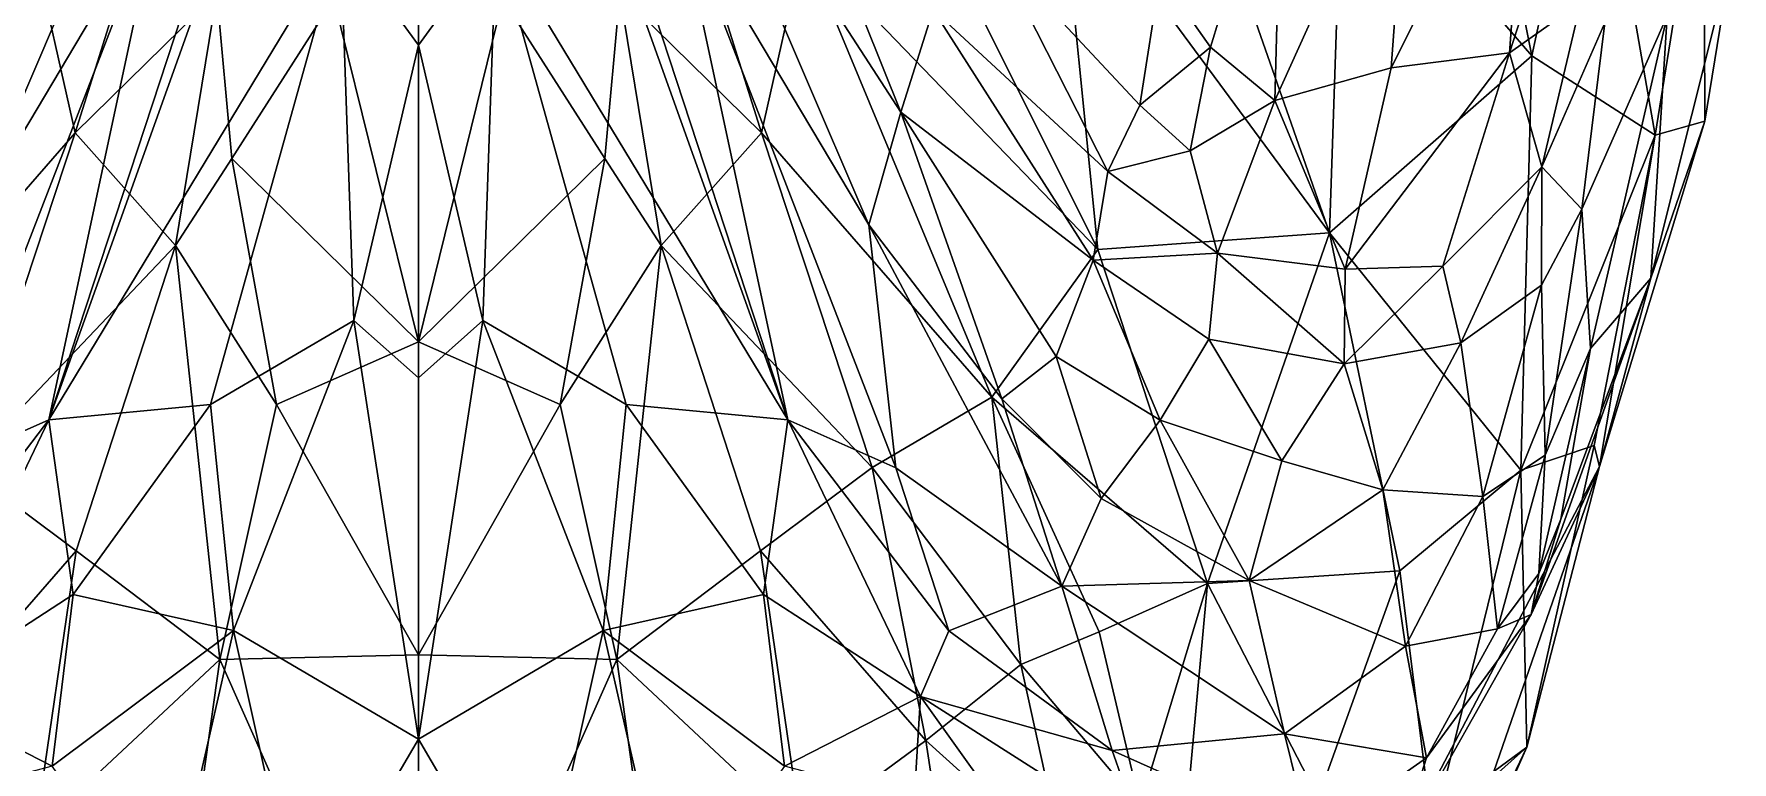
# Model space of a CAD drawing. Extents: x -0.38 to 0.38, y -1.36 to 1.52.
# Drawn here: x -0.0938 to 0.3207, y 0.5707 to 0.7484 of the extents above; entities that cross this region are included whole.
import ezdxf

# ---------------------------------------------------------------- set-up
doc = ezdxf.new("R2010")
doc.units = 0
doc.layers.add('SABTOOTH$LWO', color=1, linetype='CONTINUOUS')

msp = doc.modelspace()

# ---------------------------------------------------------------- linework, layer by layer
at = {"layer": 'SABTOOTH$LWO'}
for points in [[(0, 0.9289, 0.90399), (-0.02373, 0.83997, 0.86164), (-0.09022, 0.6542, 0.82837)], [(-0.09022, 0.6542, 0.82837), (-0.06317, 0.78039, 0.82432), (0, 0.9289, 0.90399)], [(0.02373, 0.83997, 0.86164), (0, 0.9289, 0.90399), (0.09022, 0.6542, 0.82837)], [(0.06317, 0.78039, 0.82432), (0.09022, 0.6542, 0.82837), (0, 0.9289, 0.90399)], [(-0.02373, 0.83997, 0.86164), (-0.01899, 0.77174, 0.82833), (-0.09022, 0.6542, 0.82837)], [(0.01899, 0.77174, 0.82833), (0.02373, 0.83997, 0.86164), (0.09022, 0.6542, 0.82837)], [(0.27177, 0.74306, 1.16318), (0.2551, 0.82636, 1.15445), (0.22568, 0.79658, 1.22241)], [(0.2551, 0.82636, 1.15445), (0.27177, 0.74306, 1.16318), (0.2866, 0.8114, 1.08848)], [(0.26637, 0.74372, 0.60241), (0.2709, 0.80672, 0.52404), (0.29256, 0.82461, 0.53989)], [(0.29256, 0.82461, 0.53989), (0.28376, 0.75606, 0.61933), (0.26637, 0.74372, 0.60241)], [(-0.11781, 0.72927, 0.75807), (-0.12565, 0.75428, 0.73121), (-0.08179, 0.81889, 0.77609)], [(-0.05995, 0.81847, 0.81237), (-0.11781, 0.72927, 0.75807), (-0.08179, 0.81889, 0.77609)], [(-0.11781, 0.72927, 0.75807), (-0.05995, 0.81847, 0.81237), (-0.11, 0.7018, 0.79331)], [(-0.11, 0.7018, 0.79331), (-0.05995, 0.81847, 0.81237), (-0.06317, 0.78039, 0.82432)], [(0, 0.67323, 1.44108), (0, 0.81935, 1.41633), (-0.02061, 0.75695, 1.41697)], [(0, 0.8187, 0.83985), (0, 0.74563, 0.82168), (-0.01899, 0.77174, 0.82833)], [(0, 0.81935, 1.41633), (0, 0.67323, 1.44108), (0.02061, 0.75695, 1.41697)], [(0, 0.74563, 0.82168), (0, 0.8187, 0.83985), (0.01899, 0.77174, 0.82833)], [(0.11781, 0.72927, 0.75807), (0.05995, 0.81847, 0.81237), (0.08179, 0.81889, 0.77609)], [(0.05995, 0.81847, 0.81237), (0.11, 0.7018, 0.79331), (0.06317, 0.78039, 0.82432)], [(0.05995, 0.81847, 0.81237), (0.11781, 0.72927, 0.75807), (0.11, 0.7018, 0.79331)], [(0.12565, 0.75428, 0.73121), (0.11781, 0.72927, 0.75807), (0.08179, 0.81889, 0.77609)], [(0.22237, 0.69983, 1.2707), (0.18348, 0.81108, 1.28816), (0.15651, 0.78923, 1.33576)], [(0.22237, 0.69983, 1.2707), (0.22568, 0.79658, 1.22241), (0.18348, 0.81108, 1.28816)], [(0.27177, 0.74306, 1.16318), (0.30188, 0.72367, 1.08026), (0.2866, 0.8114, 1.08848)], [(0.2866, 0.8114, 1.08848), (0.30188, 0.72367, 1.08026), (0.31378, 0.7976, 1.01148)], [(0.24229, 0.80546, 0.51963), (0.20904, 0.73213, 0.60311), (0.21089, 0.80249, 0.52431)], [(0.24229, 0.80546, 0.51963), (0.23746, 0.74006, 0.58713), (0.20904, 0.73213, 0.60311)], [(0.2709, 0.80672, 0.52404), (0.23746, 0.74006, 0.58713), (0.24229, 0.80546, 0.51963)], [(0.23746, 0.74006, 0.58713), (0.2709, 0.80672, 0.52404), (0.26637, 0.74372, 0.60241)], [(0.21089, 0.80249, 0.52431), (0.19339, 0.74515, 0.59777), (0.18107, 0.76266, 0.60174)], [(0.19339, 0.74515, 0.59777), (0.21089, 0.80249, 0.52431), (0.20904, 0.73213, 0.60311)], [(0.22568, 0.79658, 1.22241), (0.22237, 0.69983, 1.2707), (0.27177, 0.74306, 1.16318)], [(0.30188, 0.72367, 1.08026), (0.31402, 0.72709, 1.01082), (0.31378, 0.7976, 1.01148)], [(0.31378, 0.7976, 1.01148), (0.31402, 0.72709, 1.01082), (0.32066, 0.7681, 0.93279)], [(0.12418, 0.77922, 1.38016), (0.16582, 0.69576, 1.36184), (0.15651, 0.78923, 1.33576)], [(0.15651, 0.78923, 1.33576), (0.16582, 0.69576, 1.36184), (0.22237, 0.69983, 1.2707)], [(-0.11655, 0.64254, 0.82051), (-0.06317, 0.78039, 0.82432), (-0.09022, 0.6542, 0.82837)], [(-0.11655, 0.64254, 0.82051), (-0.11, 0.7018, 0.79331), (-0.06317, 0.78039, 0.82432)], [(0.06317, 0.78039, 0.82432), (0.11655, 0.64254, 0.82051), (0.09022, 0.6542, 0.82837)], [(0.11, 0.7018, 0.79331), (0.11655, 0.64254, 0.82051), (0.06317, 0.78039, 0.82432)], [(0.16582, 0.69576, 1.36184), (0.12418, 0.77922, 1.38016), (0.09411, 0.77017, 1.41086)], [(-0.01899, 0.77174, 0.82833), (-0.05072, 0.65798, 0.81519), (-0.09022, 0.6542, 0.82837)], [(-0.01578, 0.67841, 0.8065), (-0.05072, 0.65798, 0.81519), (-0.01899, 0.77174, 0.82833)], [(0, 0.74563, 0.82168), (-0.01578, 0.67841, 0.8065), (-0.01899, 0.77174, 0.82833)], [(0.01578, 0.67841, 0.8065), (0, 0.74563, 0.82168), (0.01899, 0.77174, 0.82833)], [(0.05072, 0.65798, 0.81519), (0.01578, 0.67841, 0.8065), (0.01899, 0.77174, 0.82833)], [(0.05072, 0.65798, 0.81519), (0.01899, 0.77174, 0.82833), (0.09022, 0.6542, 0.82837)], [(-0.09411, 0.77017, 1.41086), (-0.14001, 0.65971, 1.39706), (-0.0838, 0.72423, 1.42494)], [(-0.0838, 0.72423, 1.42494), (-0.0702, 0.76749, 1.4235), (-0.09411, 0.77017, 1.41086)], [(-0.0702, 0.76749, 1.4235), (-0.0838, 0.72423, 1.42494), (-0.04916, 0.7582, 1.42506)], [(0.0838, 0.72423, 1.42494), (0.0702, 0.76749, 1.4235), (0.04916, 0.7582, 1.42506)], [(0.0702, 0.76749, 1.4235), (0.0838, 0.72423, 1.42494), (0.09411, 0.77017, 1.41086)], [(0.14001, 0.65971, 1.39706), (0.09411, 0.77017, 1.41086), (0.0838, 0.72423, 1.42494)], [(0.09411, 0.77017, 1.41086), (0.14001, 0.65971, 1.39706), (0.16582, 0.69576, 1.36184)], [(0.12565, 0.75428, 0.73121), (0.14097, 0.7686, 0.69694), (0.16833, 0.71482, 0.68513)], [(0.18107, 0.76266, 0.60174), (0.17608, 0.731, 0.64355), (0.14097, 0.7686, 0.69694)], [(0.17608, 0.731, 0.64355), (0.16833, 0.71482, 0.68513), (0.14097, 0.7686, 0.69694)], [(0.32066, 0.7681, 0.93279), (0.30082, 0.6888, 0.93811), (0.30479, 0.75281, 0.82642)], [(0.30082, 0.6888, 0.93811), (0.32066, 0.7681, 0.93279), (0.31402, 0.72709, 1.01082)], [(0.17608, 0.731, 0.64355), (0.18107, 0.76266, 0.60174), (0.19339, 0.74515, 0.59777)], [(-0.05926, 0.69675, 1.43191), (-0.04916, 0.7582, 1.42506), (-0.0838, 0.72423, 1.42494)], [(-0.05926, 0.69675, 1.43191), (-0.0455, 0.71801, 1.42975), (-0.04916, 0.7582, 1.42506)], [(-0.0455, 0.71801, 1.42975), (-0.02061, 0.75695, 1.41697), (-0.04916, 0.7582, 1.42506)], [(-0.0455, 0.71801, 1.42975), (0, 0.67323, 1.44108), (-0.02061, 0.75695, 1.41697)], [(0, 0.67323, 1.44108), (0.0455, 0.71801, 1.42975), (0.02061, 0.75695, 1.41697)], [(0.02061, 0.75695, 1.41697), (0.0455, 0.71801, 1.42975), (0.04916, 0.7582, 1.42506)], [(0.0455, 0.71801, 1.42975), (0.05926, 0.69675, 1.43191), (0.04916, 0.7582, 1.42506)], [(0.04916, 0.7582, 1.42506), (0.05926, 0.69675, 1.43191), (0.0838, 0.72423, 1.42494)], [(0.28376, 0.75606, 0.61933), (0.27426, 0.71596, 0.67959), (0.26637, 0.74372, 0.60241)], [(0.28964, 0.75108, 0.68681), (0.27426, 0.71596, 0.67959), (0.28376, 0.75606, 0.61933)], [(0.11781, 0.72927, 0.75807), (0.12565, 0.75428, 0.73121), (0.1647, 0.6932, 0.72039)], [(0.16833, 0.71482, 0.68513), (0.1647, 0.6932, 0.72039), (0.12565, 0.75428, 0.73121)], [(0.28964, 0.75108, 0.68681), (0.28402, 0.70559, 0.74897), (0.27426, 0.71596, 0.67959)], [(0.30479, 0.75281, 0.82642), (0.28402, 0.70559, 0.74897), (0.28964, 0.75108, 0.68681)], [(0.30479, 0.75281, 0.82642), (0.28613, 0.67163, 0.8485), (0.28402, 0.70559, 0.74897)], [(0.28613, 0.67163, 0.8485), (0.30479, 0.75281, 0.82642), (0.30082, 0.6888, 0.93811)], [(0, 0.74563, 0.82168), (0, 0.66448, 0.80372), (-0.01578, 0.67841, 0.8065)], [(0, 0.66448, 0.80372), (0, 0.74563, 0.82168), (0.01578, 0.67841, 0.8065)], [(0.19339, 0.74515, 0.59777), (0.18843, 0.71986, 0.63817), (0.17608, 0.731, 0.64355)], [(0.20904, 0.73213, 0.60311), (0.18843, 0.71986, 0.63817), (0.19339, 0.74515, 0.59777)], [(0.26911, 0.6419, 1.18899), (0.27177, 0.74306, 1.16318), (0.22237, 0.69983, 1.2707)], [(0.22625, 0.69098, 0.66159), (0.23746, 0.74006, 0.58713), (0.26637, 0.74372, 0.60241)], [(0.26637, 0.74372, 0.60241), (0.25009, 0.69173, 0.67697), (0.22625, 0.69098, 0.66159)], [(0.25009, 0.69173, 0.67697), (0.26637, 0.74372, 0.60241), (0.27426, 0.71596, 0.67959)], [(0.27177, 0.74306, 1.16318), (0.26911, 0.6419, 1.18899), (0.30188, 0.72367, 1.08026)], [(0.23746, 0.74006, 0.58713), (0.22625, 0.69098, 0.66159), (0.20904, 0.73213, 0.60311)], [(0.16833, 0.71482, 0.68513), (0.17608, 0.731, 0.64355), (0.18843, 0.71986, 0.63817)], [(0.20904, 0.73213, 0.60311), (0.19506, 0.69485, 0.67467), (0.18843, 0.71986, 0.63817)], [(0.22625, 0.69098, 0.66159), (0.19506, 0.69485, 0.67467), (0.20904, 0.73213, 0.60311)], [(0.1424, 0.65936, 0.78127), (0.11, 0.7018, 0.79331), (0.11781, 0.72927, 0.75807)], [(0.11781, 0.72927, 0.75807), (0.15571, 0.66968, 0.75601), (0.1424, 0.65936, 0.78127)], [(0.1647, 0.6932, 0.72039), (0.15571, 0.66968, 0.75601), (0.11781, 0.72927, 0.75807)], [(0.31402, 0.72709, 1.01082), (0.28828, 0.64283, 1.03648), (0.30082, 0.6888, 0.93811)], [(0.30188, 0.72367, 1.08026), (0.28828, 0.64283, 1.03648), (0.31402, 0.72709, 1.01082)], [(-0.11074, 0.64262, 1.41934), (-0.0838, 0.72423, 1.42494), (-0.14001, 0.65971, 1.39706)], [(-0.0838, 0.72423, 1.42494), (-0.11074, 0.64262, 1.41934), (-0.05926, 0.69675, 1.43191)], [(0.11074, 0.64262, 1.41934), (0.0838, 0.72423, 1.42494), (0.05926, 0.69675, 1.43191)], [(0.0838, 0.72423, 1.42494), (0.11074, 0.64262, 1.41934), (0.14001, 0.65971, 1.39706)], [(0.26911, 0.6419, 1.18899), (0.28699, 0.64794, 1.11208), (0.30188, 0.72367, 1.08026)], [(0.28699, 0.64794, 1.11208), (0.28828, 0.64283, 1.03648), (0.30188, 0.72367, 1.08026)], [(-0.0346, 0.65795, 1.43676), (-0.0455, 0.71801, 1.42975), (-0.05926, 0.69675, 1.43191)], [(-0.0346, 0.65795, 1.43676), (0, 0.67323, 1.44108), (-0.0455, 0.71801, 1.42975)], [(0, 0.67323, 1.44108), (0.0346, 0.65795, 1.43676), (0.0455, 0.71801, 1.42975)], [(0.0455, 0.71801, 1.42975), (0.0346, 0.65795, 1.43676), (0.05926, 0.69675, 1.43191)], [(0.18843, 0.71986, 0.63817), (0.19506, 0.69485, 0.67467), (0.16833, 0.71482, 0.68513)], [(0.1647, 0.6932, 0.72039), (0.16833, 0.71482, 0.68513), (0.19506, 0.69485, 0.67467)], [(0.25445, 0.67299, 0.7173), (0.25009, 0.69173, 0.67697), (0.27426, 0.71596, 0.67959)], [(0.27426, 0.71596, 0.67959), (0.27416, 0.68705, 0.73497), (0.25445, 0.67299, 0.7173)], [(0.28402, 0.70559, 0.74897), (0.27416, 0.68705, 0.73497), (0.27426, 0.71596, 0.67959)], [(0.27501, 0.64556, 0.80884), (0.27416, 0.68705, 0.73497), (0.28402, 0.70559, 0.74897)], [(0.28402, 0.70559, 0.74897), (0.28613, 0.67163, 0.8485), (0.27501, 0.64556, 0.80884)], [(0.15709, 0.61367, 0.81515), (0.11655, 0.64254, 0.82051), (0.11, 0.7018, 0.79331)], [(0.11, 0.7018, 0.79331), (0.1424, 0.65936, 0.78127), (0.15709, 0.61367, 0.81515)], [(-0.08353, 0.62229, 1.43026), (-0.05926, 0.69675, 1.43191), (-0.11074, 0.64262, 1.41934)], [(-0.08353, 0.62229, 1.43026), (-0.04849, 0.59575, 1.43599), (-0.05926, 0.69675, 1.43191)], [(-0.04849, 0.59575, 1.43599), (-0.0346, 0.65795, 1.43676), (-0.05926, 0.69675, 1.43191)], [(0.0346, 0.65795, 1.43676), (0.04849, 0.59575, 1.43599), (0.05926, 0.69675, 1.43191)], [(0.04849, 0.59575, 1.43599), (0.08353, 0.62229, 1.43026), (0.05926, 0.69675, 1.43191)], [(0.05926, 0.69675, 1.43191), (0.08353, 0.62229, 1.43026), (0.11074, 0.64262, 1.41934)], [(0.16582, 0.69576, 1.36184), (0.19262, 0.61428, 1.33732), (0.22237, 0.69983, 1.2707)], [(0.19262, 0.61428, 1.33732), (0.23955, 0.61737, 1.26157), (0.22237, 0.69983, 1.2707)], [(0.22237, 0.69983, 1.2707), (0.23955, 0.61737, 1.26157), (0.26911, 0.6419, 1.18899)], [(0.19262, 0.61428, 1.33732), (0.16582, 0.69576, 1.36184), (0.14001, 0.65971, 1.39706)], [(0.18111, 0.65412, 0.7506), (0.15571, 0.66968, 0.75601), (0.1647, 0.6932, 0.72039)], [(0.19506, 0.69485, 0.67467), (0.19298, 0.67386, 0.71334), (0.1647, 0.6932, 0.72039)], [(0.19298, 0.67386, 0.71334), (0.18111, 0.65412, 0.7506), (0.1647, 0.6932, 0.72039)], [(0.22601, 0.6679, 0.7057), (0.19298, 0.67386, 0.71334), (0.19506, 0.69485, 0.67467)], [(0.22625, 0.69098, 0.66159), (0.22601, 0.6679, 0.7057), (0.19506, 0.69485, 0.67467)], [(0.22601, 0.6679, 0.7057), (0.22625, 0.69098, 0.66159), (0.25009, 0.69173, 0.67697)], [(0.25009, 0.69173, 0.67697), (0.25445, 0.67299, 0.7173), (0.22601, 0.6679, 0.7057)], [(0.30082, 0.6888, 0.93811), (0.2716, 0.60668, 0.93361), (0.27887, 0.63001, 0.9045)], [(0.2716, 0.60668, 0.93361), (0.30082, 0.6888, 0.93811), (0.28828, 0.64283, 1.03648)], [(0.30082, 0.6888, 0.93811), (0.27887, 0.63001, 0.9045), (0.28613, 0.67163, 0.8485)], [(0.25985, 0.63548, 0.78305), (0.25445, 0.67299, 0.7173), (0.27416, 0.68705, 0.73497)], [(0.27416, 0.68705, 0.73497), (0.27501, 0.64556, 0.80884), (0.25985, 0.63548, 0.78305)], [(-0.01578, 0.67841, 0.8065), (-0.04508, 0.6028, 0.79678), (-0.05072, 0.65798, 0.81519)], [(-0.04508, 0.6028, 0.79678), (-0.01578, 0.67841, 0.8065), (0, 0.57628, 0.77963)], [(0, 0.66448, 0.80372), (0, 0.57628, 0.77963), (-0.01578, 0.67841, 0.8065)], [(0, 0.57628, 0.77963), (0, 0.66448, 0.80372), (0.01578, 0.67841, 0.8065)], [(0.01578, 0.67841, 0.8065), (0.04508, 0.6028, 0.79678), (0, 0.57628, 0.77963)], [(0.04508, 0.6028, 0.79678), (0.01578, 0.67841, 0.8065), (0.05072, 0.65798, 0.81519)], [(0, 0.59684, 1.4426), (0, 0.67323, 1.44108), (-0.0346, 0.65795, 1.43676)], [(0, 0.67323, 1.44108), (0, 0.59684, 1.4426), (0.0346, 0.65795, 1.43676)], [(0.21074, 0.64423, 0.74777), (0.18111, 0.65412, 0.7506), (0.19298, 0.67386, 0.71334)], [(0.22601, 0.6679, 0.7057), (0.21074, 0.64423, 0.74777), (0.19298, 0.67386, 0.71334)], [(0.23538, 0.63712, 0.75622), (0.22601, 0.6679, 0.7057), (0.25445, 0.67299, 0.7173)], [(0.25445, 0.67299, 0.7173), (0.25985, 0.63548, 0.78305), (0.23538, 0.63712, 0.75622)], [(0.28613, 0.67163, 0.8485), (0.27887, 0.63001, 0.9045), (0.27353, 0.61673, 0.87473)], [(0.27501, 0.64556, 0.80884), (0.28613, 0.67163, 0.8485), (0.27353, 0.61673, 0.87473)], [(0.1667, 0.63501, 0.7826), (0.1424, 0.65936, 0.78127), (0.15571, 0.66968, 0.75601)], [(0.15571, 0.66968, 0.75601), (0.18111, 0.65412, 0.7506), (0.1667, 0.63501, 0.7826)], [(0.23538, 0.63712, 0.75622), (0.21074, 0.64423, 0.74777), (0.22601, 0.6679, 0.7057)], [(0.14708, 0.5945, 1.39649), (0.14001, 0.65971, 1.39706), (0.11074, 0.64262, 1.41934)], [(0.14001, 0.65971, 1.39706), (0.16619, 0.60249, 1.37626), (0.19262, 0.61428, 1.33732)], [(0.16619, 0.60249, 1.37626), (0.14001, 0.65971, 1.39706), (0.14708, 0.5945, 1.39649)], [(0.15709, 0.61367, 0.81515), (0.1424, 0.65936, 0.78127), (0.1667, 0.63501, 0.7826)], [(-0.05072, 0.65798, 0.81519), (-0.08423, 0.61159, 0.81815), (-0.09022, 0.6542, 0.82837)], [(-0.05072, 0.65798, 0.81519), (-0.04508, 0.6028, 0.79678), (-0.08423, 0.61159, 0.81815)], [(-0.04849, 0.59575, 1.43599), (0, 0.59684, 1.4426), (-0.0346, 0.65795, 1.43676)], [(0, 0.59684, 1.4426), (0.04849, 0.59575, 1.43599), (0.0346, 0.65795, 1.43676)], [(0.04508, 0.6028, 0.79678), (0.05072, 0.65798, 0.81519), (0.08423, 0.61159, 0.81815)], [(0.08423, 0.61159, 0.81815), (0.05072, 0.65798, 0.81519), (0.09022, 0.6542, 0.82837)], [(-0.12255, 0.58669, 0.83877), (-0.12947, 0.6027, 0.83245), (-0.09022, 0.6542, 0.82837)], [(-0.12947, 0.6027, 0.83245), (-0.11655, 0.64254, 0.82051), (-0.09022, 0.6542, 0.82837)], [(-0.08423, 0.61159, 0.81815), (-0.12255, 0.58669, 0.83877), (-0.09022, 0.6542, 0.82837)], [(0.12255, 0.58669, 0.83877), (0.08423, 0.61159, 0.81815), (0.09022, 0.6542, 0.82837)], [(0.12947, 0.6027, 0.83245), (0.12255, 0.58669, 0.83877), (0.09022, 0.6542, 0.82837)], [(0.11655, 0.64254, 0.82051), (0.12947, 0.6027, 0.83245), (0.09022, 0.6542, 0.82837)], [(0.20277, 0.61505, 0.79367), (0.1667, 0.63501, 0.7826), (0.18111, 0.65412, 0.7506)], [(0.18111, 0.65412, 0.7506), (0.21074, 0.64423, 0.74777), (0.20277, 0.61505, 0.79367)], [(0.26911, 0.6419, 1.18899), (0.27056, 0.57432, 1.14258), (0.28699, 0.64794, 1.11208)], [(0.28699, 0.64794, 1.11208), (0.27056, 0.57432, 1.14258), (0.28828, 0.64283, 1.03648)], [(-0.11074, 0.64262, 1.41934), (-0.12388, 0.57598, 1.41334), (-0.08353, 0.62229, 1.43026)], [(0.12388, 0.57598, 1.41334), (0.11074, 0.64262, 1.41934), (0.08353, 0.62229, 1.43026)], [(0.11074, 0.64262, 1.41934), (0.12388, 0.57598, 1.41334), (0.14708, 0.5945, 1.39649)], [(0.15709, 0.61367, 0.81515), (0.12947, 0.6027, 0.83245), (0.11655, 0.64254, 0.82051)], [(0.20277, 0.61505, 0.79367), (0.21074, 0.64423, 0.74777), (0.23538, 0.63712, 0.75622)], [(0.28828, 0.64283, 1.03648), (0.23851, 0.54797, 0.98789), (0.2716, 0.60668, 0.93361)], [(0.26255, 0.56843, 1.07128), (0.23851, 0.54797, 0.98789), (0.28828, 0.64283, 1.03648)], [(0.25985, 0.63548, 0.78305), (0.27501, 0.64556, 0.80884), (0.26339, 0.60322, 0.85544)], [(0.27056, 0.57432, 1.14258), (0.26255, 0.56843, 1.07128), (0.28828, 0.64283, 1.03648)], [(0.27501, 0.64556, 0.80884), (0.27353, 0.61673, 0.87473), (0.26339, 0.60322, 0.85544)], [(0.23955, 0.61737, 1.26157), (0.24752, 0.55377, 1.2258), (0.26911, 0.6419, 1.18899)], [(0.24752, 0.55377, 1.2258), (0.27056, 0.57432, 1.14258), (0.26911, 0.6419, 1.18899)], [(0.15709, 0.61367, 0.81515), (0.1667, 0.63501, 0.7826), (0.20277, 0.61505, 0.79367)], [(0.24097, 0.59899, 0.82395), (0.20277, 0.61505, 0.79367), (0.23538, 0.63712, 0.75622)], [(0.23538, 0.63712, 0.75622), (0.25985, 0.63548, 0.78305), (0.24097, 0.59899, 0.82395)], [(0.25985, 0.63548, 0.78305), (0.26339, 0.60322, 0.85544), (0.24097, 0.59899, 0.82395)], [(0.27353, 0.61673, 0.87473), (0.27887, 0.63001, 0.9045), (0.2716, 0.60668, 0.93361)], [(-0.09353, 0.5536, 1.42512), (-0.08353, 0.62229, 1.43026), (-0.12388, 0.57598, 1.41334)], [(-0.09353, 0.5536, 1.42512), (-0.04849, 0.59575, 1.43599), (-0.08353, 0.62229, 1.43026)], [(0.04849, 0.59575, 1.43599), (0.09353, 0.5536, 1.42512), (0.08353, 0.62229, 1.43026)], [(0.08353, 0.62229, 1.43026), (0.09353, 0.5536, 1.42512), (0.12388, 0.57598, 1.41334)], [(0.16938, 0.57353, 0.85742), (0.12947, 0.6027, 0.83245), (0.15709, 0.61367, 0.81515)], [(0.21143, 0.57763, 0.85262), (0.15709, 0.61367, 0.81515), (0.20277, 0.61505, 0.79367)], [(0.16938, 0.57353, 0.85742), (0.15709, 0.61367, 0.81515), (0.21143, 0.57763, 0.85262)], [(0.16619, 0.60249, 1.37626), (0.1762, 0.56009, 1.36629), (0.19262, 0.61428, 1.33732)], [(0.18494, 0.53064, 1.32794), (0.19262, 0.61428, 1.33732), (0.1762, 0.56009, 1.36629)], [(0.19262, 0.61428, 1.33732), (0.18494, 0.53064, 1.32794), (0.21965, 0.56203, 1.29428)], [(0.19262, 0.61428, 1.33732), (0.21965, 0.56203, 1.29428), (0.23955, 0.61737, 1.26157)], [(0.21143, 0.57763, 0.85262), (0.20277, 0.61505, 0.79367), (0.24097, 0.59899, 0.82395)], [(0.21965, 0.56203, 1.29428), (0.24752, 0.55377, 1.2258), (0.23955, 0.61737, 1.26157)], [(0.27353, 0.61673, 0.87473), (0.2716, 0.60668, 0.93361), (0.26339, 0.60322, 0.85544)], [(-0.08423, 0.61159, 0.81815), (-0.08937, 0.56973, 0.81447), (-0.12255, 0.58669, 0.83877)], [(-0.08937, 0.56973, 0.81447), (-0.08423, 0.61159, 0.81815), (-0.04508, 0.6028, 0.79678)], [(0.08423, 0.61159, 0.81815), (0.08937, 0.56973, 0.81447), (0.04508, 0.6028, 0.79678)], [(0.08937, 0.56973, 0.81447), (0.08423, 0.61159, 0.81815), (0.12255, 0.58669, 0.83877)], [(0.2716, 0.60668, 0.93361), (0.23851, 0.54797, 0.98789), (0.24606, 0.57173, 0.89612)], [(0.26339, 0.60322, 0.85544), (0.2716, 0.60668, 0.93361), (0.24606, 0.57173, 0.89612)], [(-0.06143, 0.53105, 0.79003), (-0.08937, 0.56973, 0.81447), (-0.04508, 0.6028, 0.79678)], [(-0.02841, 0.52772, 0.77451), (-0.06143, 0.53105, 0.79003), (-0.04508, 0.6028, 0.79678)], [(-0.02841, 0.52772, 0.77451), (-0.04508, 0.6028, 0.79678), (0, 0.57628, 0.77963)], [(0.04508, 0.6028, 0.79678), (0.02841, 0.52772, 0.77451), (0, 0.57628, 0.77963)], [(0.06143, 0.53105, 0.79003), (0.02841, 0.52772, 0.77451), (0.04508, 0.6028, 0.79678)], [(0.08937, 0.56973, 0.81447), (0.06143, 0.53105, 0.79003), (0.04508, 0.6028, 0.79678)], [(0.12255, 0.58669, 0.83877), (0.12947, 0.6027, 0.83245), (0.16938, 0.57353, 0.85742)], [(0.1762, 0.56009, 1.36629), (0.16619, 0.60249, 1.37626), (0.14708, 0.5945, 1.39649)], [(0.26339, 0.60322, 0.85544), (0.24606, 0.57173, 0.89612), (0.24097, 0.59899, 0.82395)], [(0.24606, 0.57173, 0.89612), (0.21143, 0.57763, 0.85262), (0.24097, 0.59899, 0.82395)], [(-0.06286, 0.49328, 1.42942), (-0.04849, 0.59575, 1.43599), (-0.09353, 0.5536, 1.42512)], [(-0.06286, 0.49328, 1.42942), (0, 0.48656, 1.43098), (-0.04849, 0.59575, 1.43599)], [(0, 0.48656, 1.43098), (0, 0.59684, 1.4426), (-0.04849, 0.59575, 1.43599)], [(0, 0.59684, 1.4426), (0, 0.48656, 1.43098), (0.04849, 0.59575, 1.43599)], [(0, 0.48656, 1.43098), (0.06286, 0.49328, 1.42942), (0.04849, 0.59575, 1.43599)], [(0.04849, 0.59575, 1.43599), (0.06286, 0.49328, 1.42942), (0.09353, 0.5536, 1.42512)], [(0.15788, 0.54528, 1.39075), (0.14708, 0.5945, 1.39649), (0.12388, 0.57598, 1.41334)], [(0.14708, 0.5945, 1.39649), (0.15788, 0.54528, 1.39075), (0.1762, 0.56009, 1.36629)], [(-0.12099, 0.56137, 0.84235), (-0.12255, 0.58669, 0.83877), (-0.08937, 0.56973, 0.81447)], [(0.12255, 0.58669, 0.83877), (0.12099, 0.56137, 0.84235), (0.08937, 0.56973, 0.81447)], [(0.14766, 0.55169, 0.87186), (0.12099, 0.56137, 0.84235), (0.12255, 0.58669, 0.83877)], [(0.17695, 0.55209, 0.89221), (0.14766, 0.55169, 0.87186), (0.12255, 0.58669, 0.83877)], [(0.17695, 0.55209, 0.89221), (0.12255, 0.58669, 0.83877), (0.16938, 0.57353, 0.85742)], [(0, 0.45992, 0.75511), (-0.02841, 0.52772, 0.77451), (0, 0.57628, 0.77963)], [(0.02841, 0.52772, 0.77451), (0, 0.45992, 0.75511), (0, 0.57628, 0.77963)], [(0.21779, 0.55192, 0.91187), (0.16938, 0.57353, 0.85742), (0.21143, 0.57763, 0.85262)], [(0.21779, 0.55192, 0.91187), (0.21143, 0.57763, 0.85262), (0.24606, 0.57173, 0.89612)], [(-0.12388, 0.57598, 1.41334), (-0.13333, 0.51387, 1.40277), (-0.09353, 0.5536, 1.42512)], [(0.13333, 0.51387, 1.40277), (0.12388, 0.57598, 1.41334), (0.09353, 0.5536, 1.42512)], [(0.12388, 0.57598, 1.41334), (0.13333, 0.51387, 1.40277), (0.15788, 0.54528, 1.39075)], [(0.17695, 0.55209, 0.89221), (0.16938, 0.57353, 0.85742), (0.21779, 0.55192, 0.91187)], [(0.27056, 0.57432, 1.14258), (0.24559, 0.52207, 1.09469), (0.26255, 0.56843, 1.07128)], [(0.24639, 0.51981, 1.15926), (0.24559, 0.52207, 1.09469), (0.27056, 0.57432, 1.14258)], [(0.24752, 0.55377, 1.2258), (0.24639, 0.51981, 1.15926), (0.27056, 0.57432, 1.14258)], [(0.23851, 0.54797, 0.98789), (0.21779, 0.55192, 0.91187), (0.24606, 0.57173, 0.89612)]]:
    msp.add_3dface(points, dxfattribs=at)

doc.saveas('drawing.dxf')
